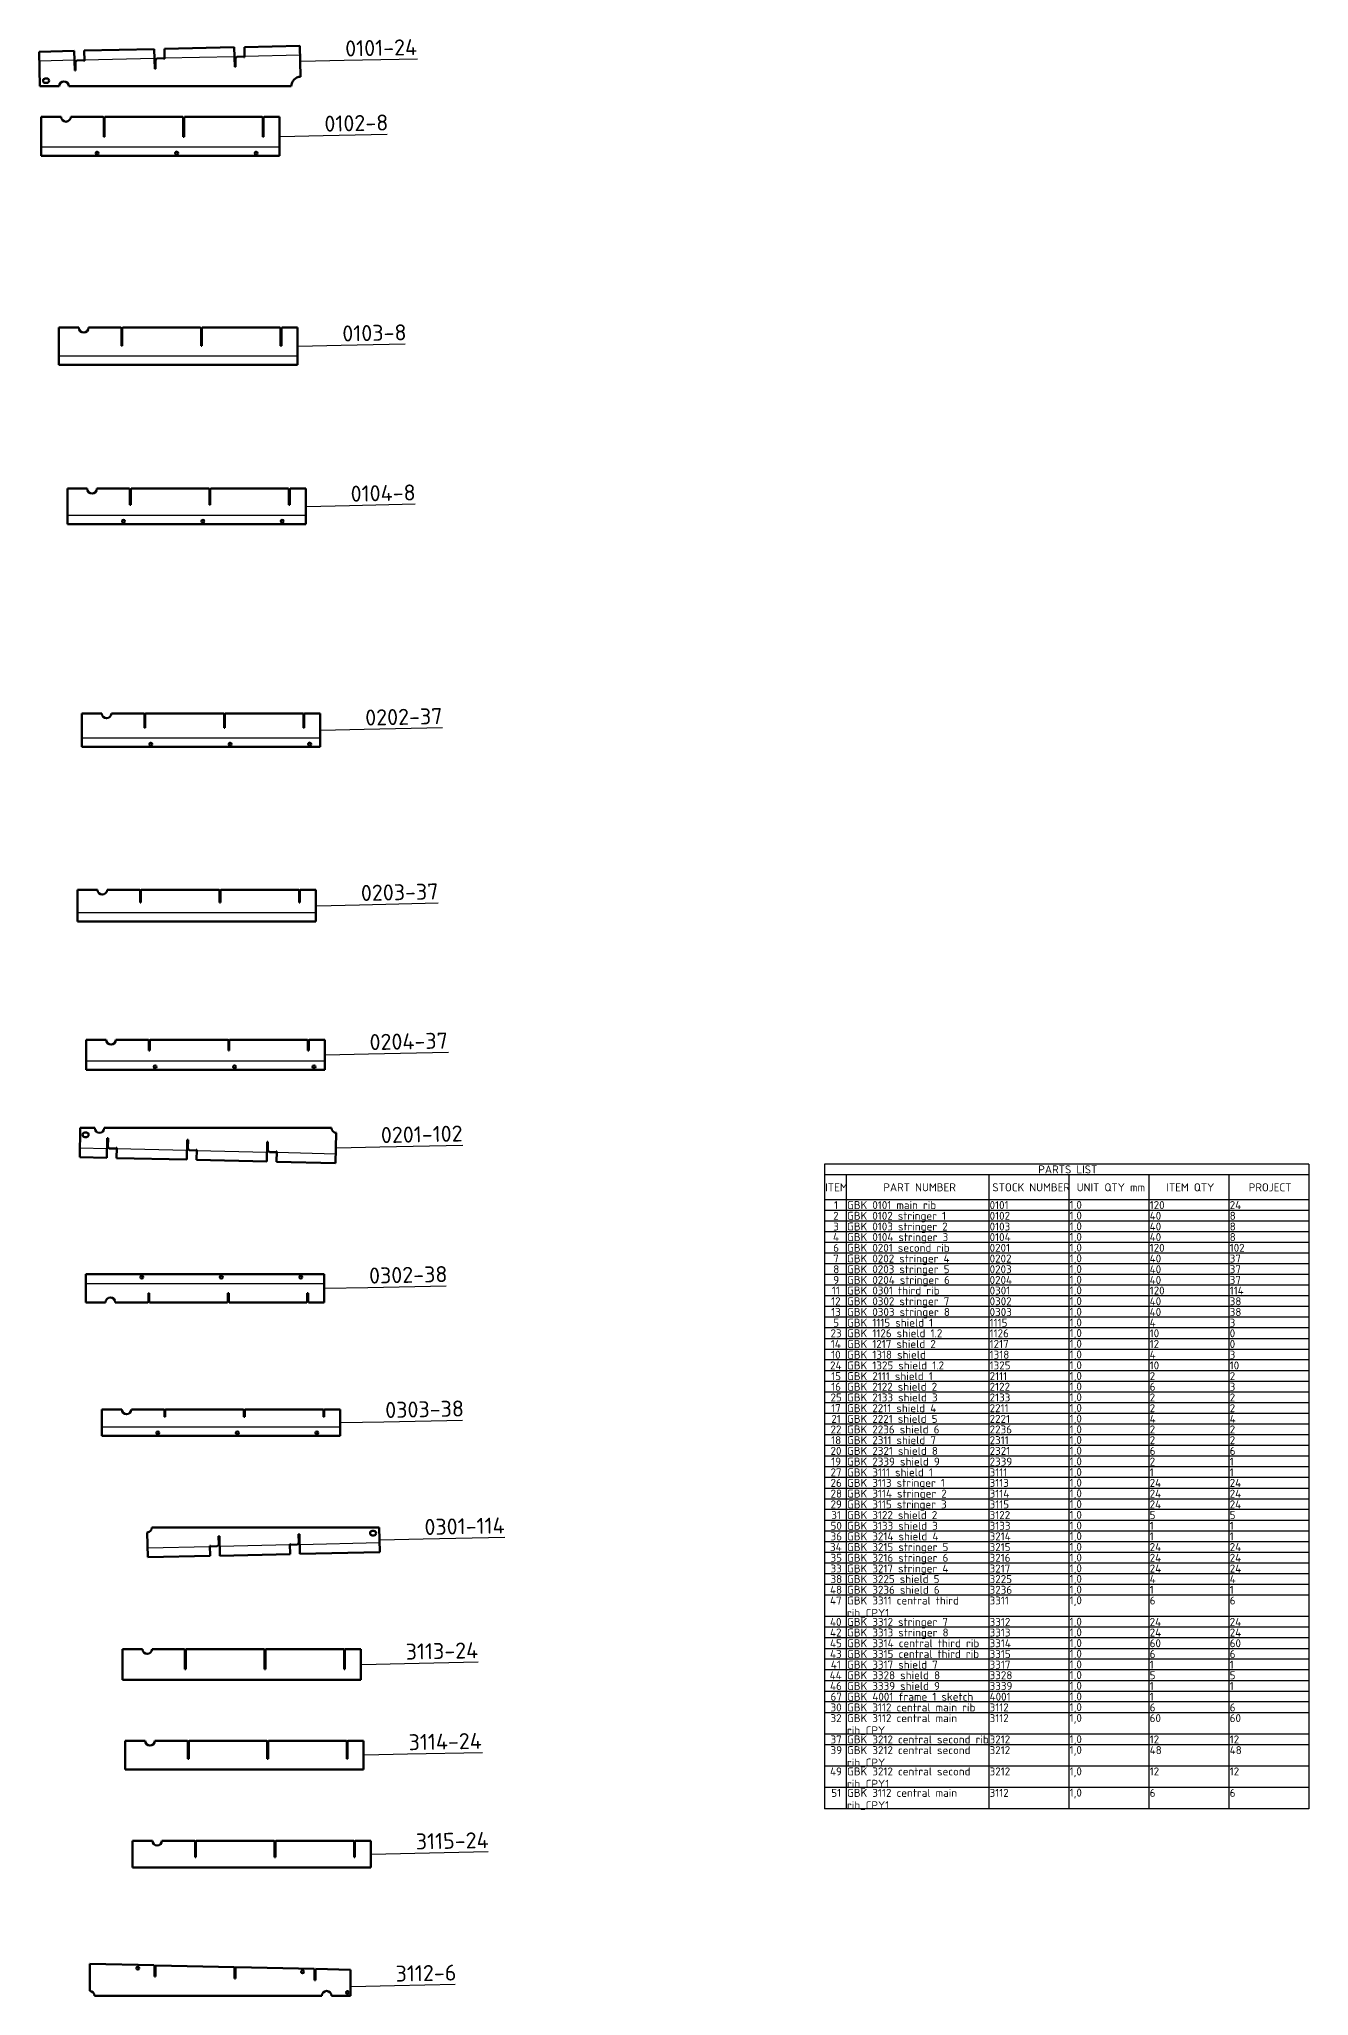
# Model space of a CAD drawing. Header units: millimetres. Extents: x 455 to 16223, y -36532 to 11320.
# Drawn here: x 8290 to 16223, y -907 to 11320 of the extents above; entities that cross this region are included whole.
import ezdxf

# ---------------------------------------------------------------- set-up
doc = ezdxf.new("R2010")
doc.units = ezdxf.units.MM
for name, color, linetype, lineweight in [('Видимый контур (ISO)', 7, 'Continuous', 50), ('Обозначение (ISO)', 7, 'Continuous', 25), ('Осевая линия сгиба (ISO)', 7, 'Continuous', 25)]:
    doc.layers.add(name, color=color, linetype=linetype, lineweight=lineweight)
doc.styles.add('Laser Note Text (DIN)', font='isocpeur.ttf')
doc.styles.add('Стиль текста72', font='isocpeur.ttf')

# ---------------------------------------------------------------- blocks, each defined once
blk = doc.blocks.new('PARTS LIST2')
at = {"layer": 'Обозначение (ISO)'}
for p, q in [((16223, 4290), (13197, 4290)), ((13197, 4290), (13197, 4223)), ((16223, 4290), (16223, 4223)), ((16223, 4223), (13197, 4223)), ((13197, 4223), (13197, 4067)), ((13332, 4223), (13332, 4067)), ((14223, 4223), (14223, 4067)), ((14723, 4223), (14723, 4067)), ((15223, 4223), (15223, 4067)), ((15723, 4223), (15723, 4067)), ((16223, 4223), (16223, 4067)), ((16223, 4067), (13197, 4067)), ((13197, 4067), (13197, 261)), ((13332, 4067), (13332, 261)), ((14223, 4067), (14223, 261)), ((14723, 4067), (14723, 261)), ((15223, 4067), (15223, 261)), ((15723, 4067), (15723, 261)), ((16223, 4067), (16223, 261)), ((16223, 4001), (13197, 4001)), ((16223, 3934), (13197, 3934)), ((16223, 3867), (13197, 3867)), ((16223, 3800), (13197, 3800)), ((16223, 3733), (13197, 3733)), ((16223, 3667), (13197, 3667)), ((16223, 3600), (13197, 3600)), ((16223, 3533), (13197, 3533)), ((16223, 3466), (13197, 3466)), ((16223, 3400), (13197, 3400)), ((16223, 3333), (13197, 3333)), ((16223, 3266), (13197, 3266)), ((16223, 3199), (13197, 3199)), ((16223, 3132), (13197, 3132)), ((16223, 3066), (13197, 3066)), ((16223, 2999), (13197, 2999)), ((16223, 2932), (13197, 2932)), ((16223, 2865), (13197, 2865)), ((16223, 2798), (13197, 2798)), ((16223, 2732), (13197, 2732)), ((16223, 2665), (13197, 2665)), ((16223, 2598), (13197, 2598)), ((16223, 2531), (13197, 2531)), ((16223, 2465), (13197, 2465)), ((16223, 2398), (13197, 2398)), ((16223, 2331), (13197, 2331)), ((16223, 2264), (13197, 2264)), ((16223, 2197), (13197, 2197)), ((16223, 2131), (13197, 2131)), ((16223, 2064), (13197, 2064)), ((16223, 1997), (13197, 1997)), ((16223, 1930), (13197, 1930)), ((16223, 1864), (13197, 1864)), ((16223, 1797), (13197, 1797)), ((16223, 1730), (13197, 1730)), ((16223, 1663), (13197, 1663)), ((16223, 1596), (13197, 1596)), ((16223, 1463), (13197, 1463)), ((16223, 1396), (13197, 1396)), ((16223, 1329), (13197, 1329)), ((16223, 1262), (13197, 1262)), ((16223, 1196), (13197, 1196)), ((16223, 1129), (13197, 1129)), ((16223, 1062), (13197, 1062)), ((16223, 995), (13197, 995)), ((16223, 929), (13197, 929)), ((16223, 862), (13197, 862)), ((16223, 728), (13197, 728)), ((16223, 661), (13197, 661)), ((16223, 528), (13197, 528)), ((16223, 394), (13197, 394)), ((16223, 261), (13197, 261))]:
    blk.add_line(p, q, dxfattribs=at)
at = {"layer": 'Обозначение (ISO)', "char_height": 50, "attachment_point": 7, "style": 'Laser Note Text (DIN)'}
for s, insert in [('PARTS LIST', (14532, 4232)), ('ITEM', (13201, 4120)), ('PART NUMBER', (13564, 4120)), ('STOCK NUMBER', (14245, 4120)), ('UNIT QTY mm', (14772, 4120)), ('ITEM QTY', (15332, 4120)), ('PROJECT', (15847, 4120)), ('1', (13256, 4009)), ('GBK 0101 main rib', (13337, 4009)), ('0101', (14228, 4009)), ('1,0', (14728, 3999)), ('120', (15228, 4009)), ('24', (15728, 4009)), ('2', (13251, 3942)), ('3', (13251, 3875)), ('GBK 0102 stringer 1', (13337, 3927)), ('GBK 0103 stringer 2', (13337, 3860)), ('0102', (14228, 3942)), ('0103', (14228, 3875)), ('1,0', (14728, 3932)), ('1,0', (14728, 3865)), ('40', (15228, 3942)), ('40', (15228, 3875)), ('8', (15728, 3942)), ('8', (15728, 3875)), ('4', (13249, 3809)), ('6', (13251, 3742)), ('GBK 0104 stringer 3', (13337, 3794)), ('GBK 0201 second rib', (13337, 3742)), ('0104', (14228, 3809)), ('0201', (14228, 3742)), ('1,0', (14728, 3799)), ('1,0', (14728, 3732)), ('120', (15228, 3742)), ('40', (15228, 3809)), ('102', (15728, 3742)), ('8', (15728, 3809)), ('7', (13251, 3675)), ('GBK 0202 stringer 4', (13337, 3660)), ('0202', (14228, 3675)), ('1,0', (14728, 3665)), ('40', (15228, 3675)), ('37', (15728, 3675)), ('8', (13251, 3608)), ('9', (13251, 3541)), ('GBK 0203 stringer 5', (13337, 3593)), ('GBK 0204 stringer 6', (13337, 3526)), ('0203', (14228, 3608)), ('0204', (14228, 3541)), ('1,0', (14728, 3598)), ('1,0', (14728, 3531)), ('40', (15228, 3608)), ('40', (15228, 3541)), ('37', (15728, 3608)), ('37', (15728, 3541)), ('12', (13238, 3408)), ('11', (13243, 3475)), ('GBK 0301 third rib', (13337, 3475)), ('GBK 0302 stringer 7', (13337, 3393)), ('0301', (14228, 3475)), ('0302', (14228, 3408)), ('1,0', (14728, 3465)), ('1,0', (14728, 3398)), ('120', (15228, 3475)), ('40', (15228, 3408)), ('114', (15728, 3475)), ('38', (15728, 3408)), ('13', (13238, 3341)), ('5', (13251, 3274)), ('GBK 0303 stringer 8', (13337, 3326)), ('GBK 1115 shield 1', (13337, 3274)), ('1115', (14228, 3274)), ('0303', (14228, 3341)), ('1,0', (14728, 3331)), ('1,0', (14728, 3264)), ('40', (15228, 3341)), ('4', (15228, 3274)), ('38', (15728, 3341)), ('3', (15728, 3274)), ('23', (13234, 3208)), ('14', (13236, 3141)), ('GBK 1126 shield 1.2', (13337, 3208)), ('GBK 1217 shield 2', (13337, 3141)), ('1126', (14228, 3208)), ('1217', (14228, 3141)), ('1,0', (14728, 3198)), ('1,0', (14728, 3131)), ('10', (15228, 3208)), ('12', (15228, 3141)), ('0', (15728, 3208)), ('0', (15728, 3141)), ('24', (13231, 3007)), ('10', (13238, 3074)), ('GBK 1318 shield', (13337, 3074)), ('GBK 1325 shield 1.2', (13337, 3007)), ('1318', (14228, 3074)), ('1325', (14228, 3007)), ('1,0', (14728, 3064)), ('1,0', (14728, 2997)), ('10', (15228, 3007)), ('4', (15228, 3074)), ('10', (15728, 3007)), ('3', (15728, 3074)), ('15', (13238, 2940)), ('GBK 2111 shield 1', (13337, 2940)), ('2111 ', (14228, 2940)), ('1,0', (14728, 2930)), ('2', (15228, 2940)), ('2', (15728, 2940)), ('25', (13234, 2807)), ('16', (13238, 2874)), ('GBK 2122 shield 2', (13337, 2874)), ('GBK 2133 shield 3', (13337, 2807)), ('2122', (14228, 2874)), ('2133', (14228, 2807)), ('1,0', (14728, 2864)), ('1,0', (14728, 2797)), ('2', (15228, 2807)), ('6', (15228, 2874)), ('3', (15728, 2874)), ('2', (15728, 2807)), ('17', (13238, 2740)), ('21', (13239, 2673)), ('GBK 2211 shield 4', (13337, 2740)), ('GBK 2221 shield 5', (13337, 2673)), ('2211', (14228, 2740)), ('2221', (14228, 2673)), ('1,0', (14728, 2730)), ('1,0', (14728, 2663)), ('2', (15228, 2740)), ('4', (15228, 2673)), ('2', (15728, 2740)), ('4', (15728, 2673)), ('22', (13234, 2607)), ('18', (13238, 2540)), ('GBK 2236 shield 6', (13337, 2607)), ('GBK 2311 shield 7', (13337, 2540)), ('2236', (14228, 2607)), ('2311', (14228, 2540)), ('1,0', (14728, 2596)), ('1,0', (14728, 2530)), ('2', (15228, 2607)), ('2', (15228, 2540)), ('2', (15728, 2607)), ('2', (15728, 2540)), ('20', (13234, 2473)), ('19', (13238, 2406)), ('GBK 2321 shield 8', (13337, 2473)), ('GBK 2339 shield 9', (13337, 2406)), ('2321', (14228, 2473)), ('2339', (14228, 2406)), ('1,0', (14728, 2463)), ('1,0', (14728, 2396)), ('2', (15228, 2406)), ('6', (15228, 2473)), ('1', (15728, 2406)), ('6', (15728, 2473)), ('27', (13234, 2339)), ('GBK 3111 shield 1', (13337, 2339)), ('3111', (14228, 2339)), ('1,0', (14728, 2329)), ('1,0', (14728, 2263)), ('1', (15228, 2339)), ('1', (15728, 2339)), ('26', (13234, 2273)), ('28', (13234, 2206)), ('GBK 3113 stringer 1', (13337, 2258)), ('GBK 3114 stringer 2', (13337, 2191)), ('3113', (14228, 2273)), ('3114', (14228, 2206)), ('1,0', (14728, 2196)), ('24', (15228, 2273)), ('24', (15228, 2206)), ('24', (15728, 2273)), ('24', (15728, 2206)), ('29', (13234, 2139)), ('31', (13239, 2072)), ('GBK 3115 stringer 3', (13337, 2124)), ('GBK 3122 shield 2', (13337, 2072)), ('3115', (14228, 2139)), ('3122', (14228, 2072)), ('1,0', (14728, 2129)), ('1,0', (14728, 2062)), ('24', (15228, 2139)), ('5', (15228, 2072)), ('24', (15728, 2139)), ('5', (15728, 2072)), ('36', (13234, 1939)), ('50', (13234, 2005)), ('GBK 3133 shield 3', (13337, 2005)), ('GBK 3214 shield 4', (13337, 1939)), ('3133', (14228, 2005)), ('3214', (14228, 1939)), ('1,0', (14728, 1995)), ('1,0', (14728, 1929)), ('1', (15228, 2005)), ('1', (15228, 1939)), ('1', (15728, 2005)), ('1', (15728, 1939)), ('34', (13231, 1872)), ('35', (13234, 1805)), ('GBK 3215 stringer 5', (13337, 1857)), ('GBK 3216 stringer 6', (13337, 1790)), ('3215', (14228, 1872)), ('3216', (14228, 1805)), ('1,0', (14728, 1862)), ('1,0', (14728, 1795)), ('24', (15228, 1872)), ('24', (15228, 1805)), ('24', (15728, 1872)), ('24', (15728, 1805)), ('33', (13234, 1738)), ('38', (13234, 1672)), ('GBK 3217 stringer 4', (13337, 1723)), ('GBK 3225 shield 5', (13337, 1672)), ('3217', (14228, 1738)), ('3225', (14228, 1672)), ('1,0', (14728, 1728)), ('1,0', (14728, 1662)), ('24', (15228, 1738)), ('4', (15228, 1672)), ('24', (15728, 1738)), ('4', (15728, 1672)), ('48', (13231, 1605)), ('GBK 3236 shield 6', (13337, 1605)), ('3236', (14228, 1605)), ('1,0', (14728, 1595)), ('1,0', (14728, 1528)), ('1', (15228, 1605)), ('1', (15728, 1605)), ('47', (13231, 1538)), ('GBK 3311 central third ', (13337, 1538)), ('rib_CPY1', (13337, 1456)), ('3311', (14228, 1538)), ('6', (15228, 1538)), ('6', (15728, 1538)), ('40', (13231, 1404)), ('42', (13231, 1338)), ('GBK 3312 stringer 7', (13337, 1389)), ('GBK 3313 stringer 8', (13337, 1323)), ('3312', (14228, 1404)), ('3313', (14228, 1338)), ('1,0', (14728, 1394)), ('1,0', (14728, 1328)), ('24', (15228, 1404)), ('24', (15228, 1338)), ('24', (15728, 1404)), ('24', (15728, 1338)), ('45', (13231, 1271)), ('43', (13231, 1204)), ('GBK 3314 central third rib', (13337, 1271)), ('GBK 3315 central third rib', (13337, 1204)), ('3314', (14228, 1271)), ('3315', (14228, 1204)), ('1,0', (14728, 1261)), ('1,0', (14728, 1194)), ('60', (15228, 1271)), ('6', (15228, 1204)), ('60', (15728, 1271)), ('6', (15728, 1204)), ('44', (13229, 1071)), ('41', (13236, 1137)), ('GBK 3317 shield 7', (13337, 1137)), ('GBK 3328 shield 8', (13337, 1071)), ('3317', (14228, 1137)), ('3328', (14228, 1071)), ('1,0', (14728, 1127)), ('1,0', (14728, 1061)), ('1', (15228, 1137)), ('5', (15228, 1071)), ('1', (15728, 1137)), ('5', (15728, 1071)), ('46', (13231, 1004)), ('67', (13234, 937)), ('GBK 3339 shield 9', (13337, 1004)), ('GBK 4001 frame 1 sketch', (13337, 937)), ('3339', (14228, 1004)), ('4001', (14228, 937)), ('1,0', (14728, 994)), ('1,0', (14728, 927)), ('1', (15228, 1004)), ('1', (15228, 937)), ('1', (15728, 1004)), ('30', (13234, 870)), ('GBK 3112 central main rib', (13337, 870)), ('3112', (14228, 870)), ('1,0', (14728, 860)), ('6', (15228, 870)), ('6', (15728, 870)), ('32', (13234, 803)), ('GBK 3112 central main ', (13337, 803)), ('rib_CPY', (13337, 722)), ('3112', (14228, 803)), ('1,0', (14728, 793)), ('60', (15228, 803)), ('60', (15728, 803)), ('37', (13234, 670)), ('39', (13234, 603)), ('GBK 3212 central second rib', (13337, 670)), ('GBK 3212 central second ', (13337, 603)), ('3212', (14228, 670)), ('3212', (14228, 603)), ('1,0', (14728, 660)), ('1,0', (14728, 593)), ('12', (15228, 670)), ('48', (15228, 603)), ('12', (15728, 670)), ('48', (15728, 603)), ('49', (13231, 470)), ('rib_CPY', (13337, 521)), ('GBK 3212 central second ', (13337, 470)), ('3212', (14228, 470)), ('1,0', (14728, 459)), ('12', (15228, 470)), ('12', (15728, 470)), ('51', (13239, 336)), ('rib_CPY1', (13337, 388)), ('GBK 3112 central main ', (13337, 336)), ('3112', (14228, 336)), ('1,0', (14728, 326)), ('6', (15228, 336)), ('6', (15728, 336)), ('rib_CPY1', (13337, 254))]:
    blk.add_mtext(s, dxfattribs=dict(at, insert=insert))
blk = doc.blocks.new('Текст на выноске1')
at = {"layer": 'Обозначение (ISO)', "lineweight": 25}
for p, q in [((9926, 11182), (9921, 11182)), ((9926, 11182), (10195, 11188)), ((10195, 11188), (10654, 11197))]:
    blk.add_line(p, q, dxfattribs=at)
at = {"layer": 'Обозначение (ISO)', "insert": (10203, 11211), "char_height": 100, "attachment_point": 7, "rotation": 1.2307, "style": 'Стиль текста72'}
blk.add_mtext('0101-24', dxfattribs=at)
blk = doc.blocks.new('Текст на выноске2')
at = {"layer": 'Обозначение (ISO)', "lineweight": 25}
for p, q in [((9797, 10712), (9792, 10712)), ((9797, 10712), (10065, 10718)), ((10065, 10718), (10465, 10726))]:
    blk.add_line(p, q, dxfattribs=at)
at = {"layer": 'Обозначение (ISO)', "insert": (10073, 10741), "char_height": 100, "attachment_point": 7, "rotation": 1.2307, "style": 'Стиль текста72'}
blk.add_mtext('0102-8', dxfattribs=at)
blk = doc.blocks.new('Текст на выноске3')
at = {"layer": 'Обозначение (ISO)', "lineweight": 25}
for p, q in [((10176, 9407), (10576, 9415)), ((9908, 9401), (9903, 9401)), ((9908, 9401), (10176, 9407))]:
    blk.add_line(p, q, dxfattribs=at)
at = {"layer": 'Обозначение (ISO)', "insert": (10185, 9430), "char_height": 100, "attachment_point": 7, "rotation": 1.2307, "style": 'Стиль текста72'}
blk.add_mtext('0103-8', dxfattribs=at)
blk = doc.blocks.new('Текст на выноске4')
at = {"layer": 'Обозначение (ISO)', "lineweight": 25}
for p, q in [((9960, 8400), (9955, 8400)), ((9960, 8400), (10229, 8406)), ((10229, 8406), (10639, 8415))]:
    blk.add_line(p, q, dxfattribs=at)
at = {"layer": 'Обозначение (ISO)', "insert": (10237, 8429), "char_height": 100, "attachment_point": 7, "rotation": 1.2307, "style": 'Стиль текста72'}
blk.add_mtext('0104-8', dxfattribs=at)
blk = doc.blocks.new('Текст на выноске5')
at = {"layer": 'Обозначение (ISO)', "lineweight": 25}
for p, q in [((10051, 7002), (10046, 7001)), ((10051, 7002), (10320, 7007)), ((10320, 7007), (10809, 7018))]:
    blk.add_line(p, q, dxfattribs=at)
at = {"layer": 'Обозначение (ISO)', "insert": (10328, 7030), "char_height": 100, "attachment_point": 7, "rotation": 1.2307, "style": 'Стиль текста72'}
blk.add_mtext('0202-37', dxfattribs=at)
blk = doc.blocks.new('Текст на выноске6')
at = {"layer": 'Обозначение (ISO)', "lineweight": 25}
for p, q in [((10024, 5905), (10019, 5905)), ((10024, 5905), (10292, 5911)), ((10292, 5911), (10782, 5922))]:
    blk.add_line(p, q, dxfattribs=at)
at = {"layer": 'Обозначение (ISO)', "insert": (10301, 5934), "char_height": 100, "attachment_point": 7, "rotation": 1.2307, "style": 'Стиль текста72'}
blk.add_mtext('0203-37', dxfattribs=at)
blk = doc.blocks.new('Текст на выноске7')
at = {"layer": 'Обозначение (ISO)', "lineweight": 25}
for p, q in [((10079, 4973), (10074, 4973)), ((10079, 4973), (10347, 4979)), ((10347, 4979), (10847, 4990))]:
    blk.add_line(p, q, dxfattribs=at)
at = {"layer": 'Обозначение (ISO)', "insert": (10355, 5002), "char_height": 100, "attachment_point": 7, "rotation": 1.2307, "style": 'Стиль текста72'}
blk.add_mtext('0204-37', dxfattribs=at)
blk = doc.blocks.new('Текст на выноске8')
at = {"layer": 'Обозначение (ISO)', "lineweight": 25}
for p, q in [((10418, 4398), (10937, 4409)), ((10149, 4392), (10144, 4392)), ((10149, 4392), (10418, 4398))]:
    blk.add_line(p, q, dxfattribs=at)
at = {"layer": 'Обозначение (ISO)', "insert": (10426, 4421), "char_height": 100, "attachment_point": 7, "rotation": 1.2307, "style": 'Стиль текста72'}
blk.add_mtext('0201-102', dxfattribs=at)
blk = doc.blocks.new('Текст на выноске9')
at = {"layer": 'Обозначение (ISO)', "lineweight": 25}
for p, q in [((10075, 3514), (10070, 3514)), ((10075, 3514), (10344, 3520)), ((10344, 3520), (10833, 3530))]:
    blk.add_line(p, q, dxfattribs=at)
at = {"layer": 'Обозначение (ISO)', "insert": (10352, 3543), "char_height": 100, "attachment_point": 7, "rotation": 1.2307, "style": 'Стиль текста72'}
blk.add_mtext('0302-38', dxfattribs=at)
blk = doc.blocks.new('Текст на выноске10')
at = {"layer": 'Обозначение (ISO)', "lineweight": 25}
for p, q in [((10444, 2680), (10934, 2691)), ((10176, 2675), (10171, 2674)), ((10176, 2675), (10444, 2680))]:
    blk.add_line(p, q, dxfattribs=at)
at = {"layer": 'Обозначение (ISO)', "insert": (10453, 2703), "char_height": 100, "attachment_point": 7, "rotation": 1.2307, "style": 'Стиль текста72'}
blk.add_mtext('0303-38', dxfattribs=at)
blk = doc.blocks.new('Текст на выноске11')
at = {"layer": 'Обозначение (ISO)', "lineweight": 25}
for p, q in [((10690, 1948), (11199, 1959)), ((10421, 1943), (10416, 1943)), ((10421, 1943), (10690, 1948))]:
    blk.add_line(p, q, dxfattribs=at)
at = {"layer": 'Обозначение (ISO)', "insert": (10698, 1972), "char_height": 100, "attachment_point": 7, "rotation": 1.2307, "style": 'Стиль текста72'}
blk.add_mtext('0301-114', dxfattribs=at)
blk = doc.blocks.new('Текст на выноске12')
at = {"layer": 'Обозначение (ISO)', "lineweight": 25}
for p, q in [((10305, 1164), (10300, 1164)), ((10305, 1164), (10573, 1169)), ((10573, 1169), (11033, 1179))]:
    blk.add_line(p, q, dxfattribs=at)
at = {"layer": 'Обозначение (ISO)', "insert": (10581, 1193), "char_height": 100, "attachment_point": 7, "rotation": 1.2307, "style": 'Стиль текста72'}
blk.add_mtext('3113-24', dxfattribs=at)
blk = doc.blocks.new('Текст на выноске13')
at = {"layer": 'Обозначение (ISO)', "lineweight": 25}
for p, q in [((10591, 604), (11060, 614)), ((10322, 598), (10317, 598)), ((10322, 598), (10591, 604))]:
    blk.add_line(p, q, dxfattribs=at)
at = {"layer": 'Обозначение (ISO)', "insert": (10599, 627), "char_height": 100, "attachment_point": 7, "rotation": 1.2307, "style": 'Стиль текста72'}
blk.add_mtext('3114-24', dxfattribs=at)
blk = doc.blocks.new('Текст на выноске14')
at = {"layer": 'Обозначение (ISO)', "lineweight": 25}
for p, q in [((10367, -22), (10362, -22)), ((10367, -22), (10636, -16)), ((10636, -16), (11096, -6))]:
    blk.add_line(p, q, dxfattribs=at)
at = {"layer": 'Обозначение (ISO)', "insert": (10644, 7), "char_height": 100, "attachment_point": 7, "rotation": 1.2307, "style": 'Стиль текста72'}
blk.add_mtext('3115-24', dxfattribs=at)
blk = doc.blocks.new('Текст на выноске15')
at = {"layer": 'Обозначение (ISO)', "lineweight": 25}
for p, q in [((10241, -848), (10236, -848)), ((10241, -848), (10510, -842)), ((10510, -842), (10889, -834))]:
    blk.add_line(p, q, dxfattribs=at)
at = {"layer": 'Обозначение (ISO)', "insert": (10518, -819), "char_height": 100, "attachment_point": 7, "rotation": 1.2307, "style": 'Стиль текста72'}
blk.add_mtext('3112-6', dxfattribs=at)

msp = doc.modelspace()

# ---------------------------------------------------------------- linework, layer by layer
at = {"layer": 'Видимый контур (ISO)'}
for p, q in [((8572, 11248), (9009, 11257)), ((9009, 11257), (9012, 11134)), ((9072, 11259), (9509, 11269)), ((9072, 11259), (9073, 11196)), ((9509, 11269), (9512, 11146)), ((9572, 11270), (9919, 11278)), ((9572, 11270), (9573, 11207)), ((9919, 11278), (9923, 11085)), ((8290, 11241), (8509, 11246)), ((8295, 11025), (8290, 11241)), ((8509, 11246), (8512, 11123)), ((8516, 11177), (8526, 11187)), ((8517, 11123), (8516, 11177)), ((8526, 11187), (8569, 11188)), ((8569, 11184), (8569, 11188)), ((8573, 11185), (8569, 11184)), ((8572, 11248), (8573, 11185)), ((9012, 11134), (9017, 11135)), ((9016, 11189), (9026, 11199)), ((9017, 11135), (9016, 11189)), ((9026, 11199), (9069, 11200)), ((9069, 11196), (9069, 11200)), ((9073, 11196), (9069, 11196)), ((9512, 11146), (9517, 11146)), ((9516, 11200), (9525, 11210)), ((9517, 11146), (9516, 11200)), ((9525, 11210), (9569, 11211)), ((9569, 11207), (9569, 11211)), ((9573, 11207), (9569, 11207)), ((8415, 11025), (8295, 11025)), ((8328, 11073), (8338, 11074)), ((8338, 11046), (8328, 11046)), ((9865, 11025), (8475, 11025)), ((8512, 11123), (8517, 11123)), ((8302, 10590), (8302, 10834)), ((8302, 10834), (8427, 10834)), ((8487, 10834), (8690, 10834)), ((8690, 10834), (8693, 10831)), ((8693, 10831), (8693, 10709)), ((8698, 10831), (8701, 10834)), ((8698, 10709), (8698, 10831)), ((8701, 10834), (9187, 10834)), ((9187, 10834), (9190, 10831)), ((9190, 10831), (9190, 10709)), ((9195, 10831), (9198, 10834)), ((9195, 10709), (9195, 10831)), ((9198, 10834), (9684, 10834)), ((9684, 10834), (9687, 10831)), ((9687, 10831), (9687, 10709)), ((9692, 10831), (9695, 10834)), ((9692, 10709), (9692, 10831)), ((9695, 10834), (9792, 10834)), ((9792, 10834), (9792, 10590)), ((8693, 10709), (8698, 10709)), ((9190, 10709), (9195, 10709)), ((9687, 10709), (9692, 10709)), ((9792, 10590), (8302, 10590)), ((8413, 9285), (8413, 9517)), ((8413, 9517), (8538, 9517)), ((8598, 9517), (8801, 9517)), ((8801, 9517), (8804, 9514)), ((8804, 9514), (8804, 9404)), ((8809, 9514), (8812, 9517)), ((8809, 9404), (8809, 9514)), ((8812, 9517), (9298, 9517)), ((9298, 9517), (9301, 9514)), ((9301, 9514), (9301, 9404)), ((9306, 9514), (9309, 9517)), ((9306, 9404), (9306, 9514)), ((9309, 9517), (9795, 9517)), ((9795, 9517), (9798, 9514)), ((9798, 9514), (9798, 9404)), ((9803, 9514), (9806, 9517)), ((9803, 9404), (9803, 9514)), ((9806, 9517), (9903, 9517)), ((9903, 9517), (9903, 9285)), ((8804, 9404), (8809, 9404)), ((9301, 9404), (9306, 9404)), ((9798, 9404), (9803, 9404)), ((9903, 9285), (8413, 9285)), ((8466, 8289), (8466, 8511)), ((8466, 8511), (8590, 8511)), ((8650, 8511), (8854, 8511)), ((8854, 8511), (8857, 8508)), ((8857, 8508), (8857, 8409)), ((8862, 8508), (8865, 8511)), ((8862, 8409), (8862, 8508)), ((8865, 8511), (9351, 8511)), ((9351, 8511), (9354, 8508)), ((9354, 8508), (9354, 8409)), ((9359, 8508), (9362, 8511)), ((9359, 8409), (9359, 8508)), ((9362, 8511), (9847, 8511)), ((9847, 8511), (9850, 8508)), ((9850, 8508), (9850, 8409)), ((9855, 8508), (9858, 8511)), ((9855, 8409), (9855, 8508)), ((9858, 8511), (9955, 8511)), ((9955, 8511), (9955, 8289)), ((8857, 8409), (8862, 8409)), ((9354, 8409), (9359, 8409)), ((9850, 8409), (9855, 8409)), ((9955, 8289), (8466, 8289)), ((8557, 6897), (8557, 7106)), ((8557, 7106), (8681, 7106)), ((8741, 7106), (8945, 7106)), ((8945, 7106), (8948, 7103)), ((8948, 7103), (8948, 7016)), ((8953, 7103), (8956, 7106)), ((8953, 7016), (8953, 7103)), ((8956, 7106), (9442, 7106)), ((9442, 7106), (9445, 7103)), ((9445, 7103), (9445, 7016)), ((9450, 7103), (9453, 7106)), ((9450, 7016), (9450, 7103)), ((9453, 7106), (9938, 7106)), ((9938, 7106), (9941, 7103)), ((9941, 7103), (9941, 7016)), ((9946, 7103), (9949, 7106)), ((9946, 7016), (9946, 7103)), ((9949, 7106), (10046, 7106)), ((10046, 7106), (10046, 6897)), ((8948, 7016), (8953, 7016)), ((9445, 7016), (9450, 7016)), ((9941, 7016), (9946, 7016)), ((10046, 6897), (8557, 6897)), ((8529, 5806), (8529, 6004)), ((8529, 6004), (8654, 6004)), ((8714, 6004), (8918, 6004)), ((8918, 6004), (8921, 6001)), ((8921, 6001), (8921, 5925)), ((8926, 6001), (8929, 6004)), ((8926, 5925), (8926, 6001)), ((8929, 6004), (9414, 6004)), ((9414, 6004), (9417, 6001)), ((9417, 6001), (9417, 5925)), ((9422, 6001), (9425, 6004)), ((9422, 5925), (9422, 6001)), ((9425, 6004), (9911, 6004)), ((9911, 6004), (9914, 6001)), ((9914, 6001), (9914, 5925)), ((9919, 6001), (9922, 6004)), ((9919, 5925), (9919, 6001)), ((9922, 6004), (10019, 6004)), ((10019, 6004), (10019, 5806)), ((8921, 5925), (8926, 5925)), ((9417, 5925), (9422, 5925)), ((9914, 5925), (9919, 5925)), ((10019, 5806), (8529, 5806)), ((8584, 4880), (8584, 5067)), ((8584, 5067), (8709, 5067)), ((8769, 5067), (8973, 5067)), ((8973, 5067), (8976, 5064)), ((8976, 5064), (8976, 4999)), ((8981, 5064), (8984, 5067)), ((8981, 4999), (8981, 5064)), ((8984, 5067), (9469, 5067)), ((9469, 5067), (9472, 5064)), ((9472, 5064), (9472, 4999)), ((9477, 5064), (9480, 5067)), ((9477, 4999), (9477, 5064)), ((9480, 5067), (9966, 5067)), ((9966, 5067), (9969, 5064)), ((9969, 5064), (9969, 4999)), ((9974, 5064), (9977, 5067)), ((9974, 4999), (9974, 5064)), ((9977, 5067), (10074, 5067)), ((10074, 5067), (10074, 4880)), ((8976, 4999), (8981, 4999)), ((9472, 4999), (9477, 4999)), ((9969, 4999), (9974, 4999)), ((10074, 4880), (8584, 4880)), ((8547, 4516), (8543, 4333)), ((8547, 4516), (8637, 4516)), ((8575, 4487), (8585, 4487)), ((8585, 4459), (8575, 4459)), ((8697, 4516), (10117, 4516)), ((8715, 4452), (8712, 4329)), ((8720, 4452), (8715, 4452)), ((8719, 4398), (8720, 4452)), ((9215, 4441), (9212, 4318)), ((9220, 4441), (9215, 4441)), ((9218, 4387), (9220, 4441)), ((9714, 4430), (9712, 4307)), ((9719, 4430), (9714, 4430)), ((9718, 4376), (9719, 4430)), ((10146, 4486), (10142, 4297)), ((8543, 4333), (8712, 4329)), ((8728, 4388), (8719, 4398)), ((8771, 4387), (8728, 4388)), ((8771, 4387), (8771, 4391)), ((8771, 4391), (8775, 4391)), ((8773, 4328), (8775, 4391)), ((8773, 4328), (9212, 4318)), ((9228, 4377), (9218, 4387)), ((9271, 4376), (9228, 4377)), ((9271, 4376), (9271, 4380)), ((9271, 4380), (9275, 4380)), ((9273, 4317), (9275, 4380)), ((9273, 4317), (9712, 4307)), ((9728, 4365), (9718, 4376)), ((9771, 4364), (9728, 4365)), ((9771, 4364), (9771, 4368)), ((9771, 4368), (9775, 4368)), ((9773, 4305), (9775, 4368)), ((9773, 4305), (10142, 4297)), ((8581, 3426), (8581, 3602)), ((10070, 3602), (8581, 3602)), ((10070, 3426), (10070, 3602)), ((8705, 3426), (8581, 3426)), ((8969, 3426), (8765, 3426)), ((8972, 3429), (8969, 3426)), ((8972, 3483), (8972, 3429)), ((8977, 3483), (8972, 3483)), ((8977, 3429), (8977, 3483)), ((8980, 3426), (8977, 3429)), ((9466, 3426), (8980, 3426)), ((9469, 3429), (9466, 3426)), ((9469, 3483), (9469, 3429)), ((9474, 3483), (9469, 3483)), ((9474, 3429), (9474, 3483)), ((9477, 3426), (9474, 3429)), ((9962, 3426), (9477, 3426)), ((9965, 3429), (9962, 3426)), ((9965, 3483), (9965, 3429)), ((9970, 3483), (9965, 3483)), ((9970, 3429), (9970, 3483)), ((9973, 3426), (9970, 3429)), ((10070, 3426), (9973, 3426)), ((8681, 2592), (8681, 2757)), ((8681, 2757), (8806, 2757)), ((8866, 2757), (9070, 2757)), ((9070, 2757), (9073, 2754)), ((9073, 2754), (9073, 2711)), ((9073, 2711), (9078, 2711)), ((9078, 2754), (9081, 2757)), ((9078, 2711), (9078, 2754)), ((9081, 2757), (9566, 2757)), ((9566, 2757), (9569, 2754)), ((9569, 2754), (9569, 2711)), ((9569, 2711), (9574, 2711)), ((9574, 2754), (9577, 2757)), ((9574, 2711), (9574, 2754)), ((9577, 2757), (10063, 2757)), ((10063, 2757), (10066, 2754)), ((10066, 2754), (10066, 2711)), ((10066, 2711), (10071, 2711)), ((10071, 2754), (10074, 2757)), ((10071, 2711), (10071, 2754)), ((10074, 2757), (10171, 2757)), ((10171, 2757), (10171, 2592)), ((10171, 2592), (8681, 2592)), ((8968, 1833), (8965, 1989)), ((8994, 2019), (10414, 2019)), ((9411, 1966), (9413, 1912)), ((9416, 1966), (9411, 1966)), ((9419, 1843), (9416, 1966)), ((9911, 1978), (9912, 1924)), ((9916, 1978), (9911, 1978)), ((9919, 1855), (9916, 1978)), ((10371, 1998), (10381, 1998)), ((10381, 1970), (10371, 1970)), ((10414, 2019), (10418, 1866)), ((9358, 1842), (8968, 1833)), ((9358, 1842), (9356, 1905)), ((9356, 1905), (9360, 1905)), ((9360, 1905), (9360, 1901)), ((9403, 1902), (9360, 1901)), ((9413, 1912), (9403, 1902)), ((9858, 1853), (9419, 1843)), ((9858, 1853), (9856, 1916)), ((9856, 1916), (9860, 1916)), ((9860, 1916), (9860, 1912)), ((9903, 1913), (9860, 1912)), ((9912, 1924), (9903, 1913)), ((10418, 1866), (9919, 1855)), ((8810, 1259), (8935, 1259)), ((8810, 1068), (8810, 1259)), ((8995, 1259), (9198, 1259)), ((9198, 1259), (9201, 1256)), ((9201, 1256), (9201, 1134)), ((9206, 1256), (9209, 1259)), ((9206, 1134), (9206, 1256)), ((9209, 1259), (9695, 1259)), ((9695, 1259), (9698, 1256)), ((9698, 1256), (9698, 1134)), ((9703, 1256), (9706, 1259)), ((9703, 1134), (9703, 1256)), ((9706, 1259), (10192, 1259)), ((10192, 1259), (10195, 1256)), ((10195, 1256), (10195, 1134)), ((10200, 1256), (10203, 1259)), ((10200, 1134), (10200, 1256)), ((10203, 1259), (10300, 1259)), ((10300, 1259), (10300, 1068)), ((9201, 1134), (9206, 1134)), ((9698, 1134), (9703, 1134)), ((10195, 1134), (10200, 1134)), ((10300, 1068), (8810, 1068)), ((8828, 687), (8952, 687)), ((8828, 508), (8828, 687)), ((9012, 687), (9216, 687)), ((9216, 687), (9219, 684)), ((9219, 684), (9219, 574)), ((9224, 684), (9227, 687)), ((9224, 574), (9224, 684)), ((9227, 687), (9712, 687)), ((9712, 687), (9715, 684)), ((9715, 684), (9715, 574)), ((9720, 684), (9723, 687)), ((9720, 574), (9720, 684)), ((9723, 687), (10209, 687)), ((10209, 687), (10212, 684)), ((10212, 684), (10212, 574)), ((10217, 684), (10220, 687)), ((10217, 574), (10217, 684)), ((10220, 687), (10317, 687)), ((10317, 687), (10317, 508)), ((10317, 508), (8828, 508)), ((9219, 574), (9224, 574)), ((9715, 574), (9720, 574)), ((10212, 574), (10217, 574)), ((8873, 62), (8997, 62)), ((8873, -106), (8873, 62)), ((9057, 62), (9261, 62)), ((9261, 62), (9264, 59)), ((9264, 59), (9264, -40)), ((9269, 59), (9272, 62)), ((9269, -40), (9269, 59)), ((9272, 62), (9758, 62)), ((9758, 62), (9761, 59)), ((9761, 59), (9761, -40)), ((9766, 59), (9769, 62)), ((9766, -40), (9766, 59)), ((9769, 62), (10254, 62)), ((10254, 62), (10257, 59)), ((10257, 59), (10257, -40)), ((10262, 59), (10265, 62)), ((10262, -40), (10262, 59)), ((10265, 62), (10362, 62)), ((10362, 62), (10362, -106)), ((10362, -106), (8873, -106)), ((9264, -40), (9269, -40)), ((9761, -40), (9766, -40)), ((10257, -40), (10262, -40)), ((8606, -707), (9008, -716)), ((8606, -877), (8606, -707)), ((9008, -716), (9011, -720)), ((9011, -720), (9011, -787)), ((9016, -720), (9019, -717)), ((9016, -787), (9016, -720)), ((9019, -717), (9508, -728)), ((9508, -728), (9511, -731)), ((9511, -731), (9511, -798)), ((9516, -731), (9519, -728)), ((9516, -798), (9516, -731)), ((9519, -728), (10008, -739)), ((9011, -787), (9016, -787)), ((9511, -798), (9516, -798)), ((10008, -739), (10011, -742)), ((10011, -742), (10011, -809)), ((10011, -809), (10016, -809)), ((10016, -742), (10019, -739)), ((10016, -809), (10016, -742)), ((10019, -739), (10236, -744)), ((10236, -744), (10236, -907)), ((10056, -907), (8636, -907)), ((10236, -907), (10116, -907))]:
    msp.add_line(p, q, dxfattribs=at)
for centre in [(8652, 10608), (9149, 10608), (9645, 10608), (8816, 8307), (9313, 8307), (9809, 8307), (8987, 6915), (9483, 6915), (9980, 6915), (9014, 4898), (9511, 4898), (10007, 4898), (8931, 3584), (9428, 3584), (9924, 3584), (9031, 2610), (9528, 2610), (10025, 2610), (8906, -734), (9936, -757), (10216, -887)]:
    msp.add_circle(centre, 9, dxfattribs=at)
for centre, radius, start, end in [((8328, 11060), 14, 91.2993, 271.2993), ((8338, 11060), 14, 271.2993, 91.2993), ((8445, 11025), 30, 0, 180), ((9925, 11025), 60, 91.2993, 180), ((8457, 10834), 30, 180, 0), ((8568, 9517), 30, 180, 0), ((8620, 8511), 30, 180, 0), ((8711, 7106), 30, 180, 0), ((8684, 6004), 30, 180, 0), ((8739, 5067), 30, 180, 0), ((8575, 4473), 14, 88.7007, 268.7007), ((8585, 4473), 14, 268.7007, 88.7007), ((8667, 4516), 30, 180, 0), ((10147, 4516), 30, 180, 268.7007), ((8735, 3426), 30, 0, 180), ((8836, 2757), 30, 180, 0), ((8964, 2019), 30, 271.2993, 0), ((10371, 1984), 14, 91.2993, 271.2993), ((10381, 1984), 14, 271.2993, 91.2993), ((8965, 1259), 30, 180, 0), ((8982, 687), 30, 180, 0), ((9027, 62), 30, 180, 0), ((8606, -907), 30, 0, 90), ((10086, -907), 30, 0, 180)]:
    msp.add_arc(centre, radius, start, end, dxfattribs=at)
at = {"layer": 'Осевая линия сгиба (ISO)'}
for p, q in [((8291, 11185), (8511, 11190)), ((8573, 11191), (9010, 11201)), ((9073, 11202), (9510, 11212)), ((9573, 11214), (9920, 11222)), ((8302, 10647), (9792, 10647)), ((8413, 9341), (9903, 9341)), ((8466, 8346), (9955, 8346)), ((8557, 6953), (10046, 6953)), ((8529, 5862), (10019, 5862)), ((8584, 4936), (10074, 4936)), ((8713, 4386), (8544, 4390)), ((9213, 4375), (8775, 4385)), ((9713, 4363), (9275, 4373)), ((10143, 4353), (9774, 4362)), ((8581, 3545), (10070, 3545)), ((8681, 2649), (10171, 2649)), ((9356, 1898), (8967, 1890)), ((9856, 1910), (9418, 1900)), ((10416, 1923), (9918, 1911))]:
    msp.add_line(p, q, dxfattribs=at)

# ---------------------------------------------------------------- block references
at = {"layer": 'Обозначение (ISO)'}
for name in ['Текст на выноске1', 'Текст на выноске2', 'Текст на выноске3', 'Текст на выноске4', 'Текст на выноске5', 'Текст на выноске6', 'Текст на выноске7', 'Текст на выноске8', 'PARTS LIST2', 'Текст на выноске9', 'Текст на выноске10', 'Текст на выноске11', 'Текст на выноске12', 'Текст на выноске13', 'Текст на выноске14', 'Текст на выноске15']:
    msp.add_blockref(name, (0, 0), dxfattribs=at)

doc.saveas('drawing.dxf')
